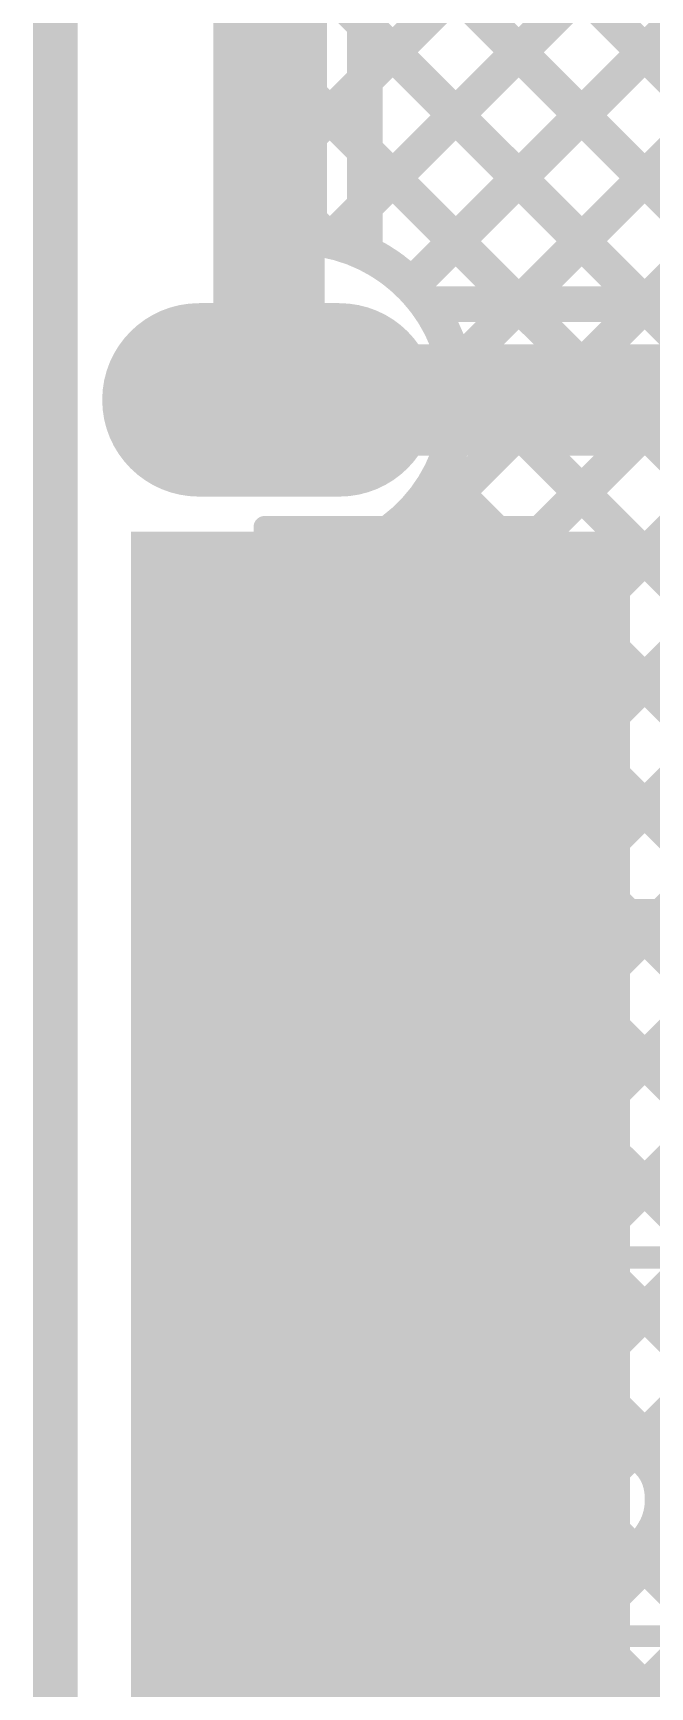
# Model space of a CAD drawing. Header units: millimetres. Extents: x -0.08 to 7.12, y -0.08 to 3.98.
# Drawn here: x -0.084 to 0.0545, y 1.6025 to 1.9739 of the extents above; entities that cross this region are included whole.
import ezdxf

# ---------------------------------------------------------------- set-up
doc = ezdxf.new("R2010")
doc.units = ezdxf.units.MM
doc.header["$MEASUREMENT"] = 0
for name, color, linetype in [('BottomLayer', 5, 'Continuous'), ('BottomSolder', 6, 'Continuous'), ('Mechanical2', 216, 'Continuous'), ('MultiLayer', 9, 'Continuous'), ('PadHoleLayer', 156, 'Continuous'), ('TopLayer', 1, 'Continuous'), ('TopOverlay', 2, 'Continuous'), ('TopPaste', 8, 'Continuous'), ('TopSolder', 216, 'Continuous')]:
    doc.layers.add(name, color=color, linetype=linetype)
doc.styles.add('Arial', font='', dxfattribs={"height": 0.2})
doc.styles.get('Arial').set_extended_font_data('Arial')

# ---------------------------------------------------------------- blocks, each defined once
blk = doc.blocks.new('R___1206_4')
at = {"layer": 'TopLayer'}
for points in [[(-0.08, 0.035), (-0.02, 0.035), (-0.02, -0.035), (-0.08, -0.035)], [(0.02, 0.035), (0.08, 0.035), (0.08, -0.035), (0.02, -0.035)]]:
    blk.add_hatch(color=1, dxfattribs=at).paths.add_polyline_path(points)
at = {"layer": 'TopPaste'}
for points in [[(-0.08, 0.035), (-0.02, 0.035), (-0.02, -0.035), (-0.08, -0.035)], [(0.02, 0.035), (0.08, 0.035), (0.08, -0.035), (0.02, -0.035)]]:
    blk.add_hatch(color=8, dxfattribs=at).paths.add_polyline_path(points)
at = {"layer": 'TopSolder'}
for points in [[(-0.084, 0.039), (-0.016, 0.039), (-0.016, -0.039), (-0.084, -0.039)], [(0.016, 0.039), (0.084, 0.039), (0.084, -0.039), (0.016, -0.039)]]:
    blk.add_hatch(color=216, dxfattribs=at).paths.add_polyline_path(points)
at = {"layer": 'TopOverlay', "const_width": 0.005}
for points in [[(-0.084, -0.039), (-0.084, 0.039)], [(-0.084, 0.039), (0.084, 0.039)], [(0.084, -0.039), (0.084, 0.039)], [(-0.084, -0.039), (0.084, -0.039)]]:
    blk.add_lwpolyline(points, dxfattribs=at)
at = {"layer": 'TopOverlay', "const_width": 0.0025}
for points in [[(-0.08525, 0.039, 1), (-0.08275, 0.039, 1)], [(-0.08525, 0.039, 1), (-0.08275, 0.039, 1)], [(0.08275, 0.039, 1), (0.08525, 0.039, 1)], [(0.08275, 0.039, 1), (0.08525, 0.039, 1)], [(-0.08525, -0.039, 1), (-0.08275, -0.039, 1)], [(-0.08525, -0.039, 1), (-0.08275, -0.039, 1)], [(0.08275, -0.039, 1), (0.08525, -0.039, 1)], [(0.08275, -0.039, 1), (0.08525, -0.039, 1)]]:
    blk.add_lwpolyline(points, format="xyb", close=True, dxfattribs=at)
blk = doc.blocks.new('TYPE_C_31_M_12__19')
at = {"layer": 'BottomLayer'}
h = blk.add_hatch(color=5, dxfattribs=at)
edge = h.paths.add_edge_path()
edge.add_arc((0.29626, -0.20276), 0.01772, 180, 360)
edge.add_line((0.31398, -0.20276), (0.31398, -0.17126))
edge.add_arc((0.29626, -0.17126), 0.01772, 0, 180)
edge.add_line((0.27854, -0.17126), (0.27854, -0.20276))
at = {"layer": 'BottomSolder'}
h = blk.add_hatch(color=6, dxfattribs=at)
edge = h.paths.add_edge_path()
edge.add_arc((0.29626, -0.20276), 0.02172, 180, 360)
edge.add_line((0.31798, -0.20276), (0.31798, -0.17126))
edge.add_arc((0.29626, -0.17126), 0.02172, 0, 180)
edge.add_line((0.27454, -0.17126), (0.27454, -0.20276))
at = {"layer": 'MultiLayer'}
h = blk.add_hatch(color=9, dxfattribs=at)
edge = h.paths.add_edge_path()
edge.add_arc((0.29626, -0.20276), 0.01772, 180, 360)
edge.add_line((0.31398, -0.20276), (0.31398, -0.17126))
edge.add_arc((0.29626, -0.17126), 0.01772, 0, 180)
edge.add_line((0.27854, -0.17126), (0.27854, -0.20276))
at = {"layer": 'PadHoleLayer'}
h = blk.add_hatch(color=156, dxfattribs=at)
edge = h.paths.add_edge_path()
edge.add_arc((0.29626, -0.20276), 0.01181, 180, 360)
edge.add_line((0.30807, -0.20276), (0.30807, -0.17126))
edge.add_arc((0.29626, -0.17126), 0.01181, 0, 180)
edge.add_line((0.28445, -0.17126), (0.28445, -0.20276))
at = {"layer": 'TopLayer'}
h = blk.add_hatch(color=1, dxfattribs=at)
edge = h.paths.add_edge_path()
edge.add_arc((0.29626, -0.20276), 0.01772, 180, 360)
edge.add_line((0.31398, -0.20276), (0.31398, -0.17126))
edge.add_arc((0.29626, -0.17126), 0.01772, 0, 180)
edge.add_line((0.27854, -0.17126), (0.27854, -0.20276))
at = {"layer": 'TopSolder'}
h = blk.add_hatch(color=216, dxfattribs=at)
edge = h.paths.add_edge_path()
edge.add_arc((0.29626, -0.20276), 0.02172, 180, 360)
edge.add_line((0.31798, -0.20276), (0.31798, -0.17126))
edge.add_arc((0.29626, -0.17126), 0.02172, 0, 180)
edge.add_line((0.27454, -0.17126), (0.27454, -0.20276))
at = {"layer": 'TopOverlay', "const_width": 0.005}
for points in [[(0.30097, -0.14), (0.30097, -0.076)], [(0.30297, -0.23402), (-0.051, -0.23402)]]:
    blk.add_lwpolyline(points, dxfattribs=at)
at = {"layer": 'TopOverlay', "const_width": 0.0025}
for points in [[(0.29972, -0.14, 1), (0.30222, -0.14, 1)], [(0.30172, -0.23402, 1), (0.30422, -0.23402, 1)]]:
    blk.add_lwpolyline(points, format="xyb", close=True, dxfattribs=at)
blk = doc.blocks.new('C___1206_91')
at = {"layer": 'TopLayer'}
for points in [[(-0.08, 0.035), (-0.02, 0.035), (-0.02, -0.035), (-0.08, -0.035)], [(0.02, 0.035), (0.08, 0.035), (0.08, -0.035), (0.02, -0.035)]]:
    blk.add_hatch(color=1, dxfattribs=at).paths.add_polyline_path(points)
at = {"layer": 'TopPaste'}
for points in [[(-0.08, 0.035), (-0.02, 0.035), (-0.02, -0.035), (-0.08, -0.035)], [(0.02, 0.035), (0.08, 0.035), (0.08, -0.035), (0.02, -0.035)]]:
    blk.add_hatch(color=8, dxfattribs=at).paths.add_polyline_path(points)
at = {"layer": 'TopSolder'}
for points in [[(-0.084, 0.039), (-0.016, 0.039), (-0.016, -0.039), (-0.084, -0.039)], [(0.016, 0.039), (0.084, 0.039), (0.084, -0.039), (0.016, -0.039)]]:
    blk.add_hatch(color=216, dxfattribs=at).paths.add_polyline_path(points)
at = {"layer": 'TopOverlay', "const_width": 0.005}
for points in [[(-0.084, 0.039), (-0.084, -0.039)], [(-0.024, 0.039), (-0.084, 0.039)], [(0.084, 0.039), (0.024, 0.039)], [(0.084, 0.039), (0.084, -0.039)], [(-0.024, -0.039), (-0.084, -0.039)], [(0.084, -0.039), (0.024, -0.039)]]:
    blk.add_lwpolyline(points, dxfattribs=at)
at = {"layer": 'TopOverlay', "const_width": 0.0025}
for points in [[(-0.08525, 0.039, 1), (-0.08275, 0.039, 1)], [(-0.08525, 0.039, 1), (-0.08275, 0.039, 1)], [(-0.02525, 0.039, 1), (-0.02275, 0.039, 1)], [(0.02275, 0.039, 1), (0.02525, 0.039, 1)], [(0.08275, 0.039, 1), (0.08525, 0.039, 1)], [(0.08275, 0.039, 1), (0.08525, 0.039, 1)], [(-0.08525, -0.039, 1), (-0.08275, -0.039, 1)], [(-0.08525, -0.039, 1), (-0.08275, -0.039, 1)], [(-0.02525, -0.039, 1), (-0.02275, -0.039, 1)], [(0.02275, -0.039, 1), (0.02525, -0.039, 1)], [(0.08275, -0.039, 1), (0.08525, -0.039, 1)], [(0.08275, -0.039, 1), (0.08525, -0.039, 1)]]:
    blk.add_lwpolyline(points, format="xyb", close=True, dxfattribs=at)

msp = doc.modelspace()

# ---------------------------------------------------------------- hatches: boundary and pattern name
at = {"layer": 'TopLayer'}
msp.add_hatch(color=1, dxfattribs=at).paths.add_polyline_path([(-0.062, 1.381), (0.05, 1.381), (0.05, 1.862), (-0.062, 1.862)])

# ---------------------------------------------------------------- linework, layer by layer
at = {"layer": 'BottomLayer', "const_width": 0.008}
for points in [[(-0.022, 1.92799), (-0.022, 2.19569)], [(-0.022, 1.58318), (0.52486, 2.13004)], [(-0.022, 1.55489), (0.52486, 2.10175)], [(-0.022, 1.95087), (0.10259, 2.07546)], [(-0.022, 1.52661), (0.52486, 2.07347)], [(-0.022, 2.04495), (0.07673, 1.94622)], [(-0.01731, 1.92728), (0.09607, 2.04066)], [(-0.022, 2.01667), (0.06351, 1.93116)], [(-0.022, 1.98838), (0.08696, 1.87942)], [(0.00093, 1.91724), (0.06498, 1.98129)], [(-0.022, 1.61146), (0.33579, 1.96925)], [(-0.022, 1.66803), (0.27915, 1.96918)], [(-0.022, 1.63975), (0.30743, 1.96918)], [(0.01074, 1.89876), (0.08136, 1.96938)], [(-0.022, 1.9601), (0.5031, 1.435)], [(-0.022, 1.93181), (-0.01752, 1.92733)], [(-0.022, 1.83774), (0.06221, 1.92195)], [(-0.022, 1.80945), (0.07161, 1.90306)], [(0.01066, 1.89915), (0.47481, 1.435)], [(-0.022, 1.78117), (0.0853, 1.88847)], [(0.00716, 1.87437), (0.44653, 1.435)], [(-0.022, 1.75288), (0.09265, 1.86753)], [(-0.00672, 1.85997), (0.41824, 1.435)], [(-0.022, 1.435), (-0.022, 1.85514)], [(-0.022, 1.7246), (0.10756, 1.85416)], [(-0.022, 1.69632), (0.13079, 1.8491)], [(-0.022, 1.84696), (0.38996, 1.435)], [(-0.022, 1.81868), (0.36168, 1.435)], [(-0.022, 1.79039), (0.33339, 1.435)], [(-0.022, 1.76211), (0.30511, 1.435)], [(-0.022, 1.73382), (0.27682, 1.435)], [(-0.022, 1.70554), (0.24854, 1.435)], [(-0.022, 1.67725), (0.22025, 1.435)], [(-0.022, 1.64897), (0.19197, 1.435)], [(-0.022, 1.62069), (0.16369, 1.435)]]:
    msp.add_lwpolyline(points, dxfattribs=at)
at = {"layer": 'BottomLayer', "const_width": 0.004}
for points in [[(-0.024, 1.9601, 1), (-0.02, 1.9601, 1)], [(-0.024, 1.95087, 1), (-0.02, 1.95087, 1)], [(-0.024, 1.93181, 1), (-0.02, 1.93181, 1)], [(-0.024, 1.92799, 1), (-0.02, 1.92799, 1)], [(-0.024, 1.92799, 1), (-0.02, 1.92799, 1)], [(-0.01952, 1.92733, 1), (-0.01552, 1.92733, 1)], [(-0.01931, 1.92728, 1), (-0.01531, 1.92728, 1)], [(-0.00107, 1.91724, 1), (0.00293, 1.91724, 1)], [(0.00866, 1.89915, 1), (0.01266, 1.89915, 1)], [(0.00874, 1.89876, 1), (0.01274, 1.89876, 1)], [(0.00946, 1.89157, 1), (0.01346, 1.89157, 1)], [(0.00946, 1.89157, 1), (0.01346, 1.89157, 1)], [(0.00516, 1.87437, 1), (0.00916, 1.87437, 1)], [(-0.00872, 1.85997, 1), (-0.00472, 1.85997, 1)], [(-0.024, 1.85514, 1), (-0.02, 1.85514, 1)], [(-0.024, 1.85514, 1), (-0.02, 1.85514, 1)], [(-0.024, 1.84696, 1), (-0.02, 1.84696, 1)], [(-0.024, 1.83774, 1), (-0.02, 1.83774, 1)], [(-0.024, 1.81868, 1), (-0.02, 1.81868, 1)], [(-0.024, 1.80945, 1), (-0.02, 1.80945, 1)], [(-0.024, 1.79039, 1), (-0.02, 1.79039, 1)], [(-0.024, 1.78117, 1), (-0.02, 1.78117, 1)], [(-0.024, 1.76211, 1), (-0.02, 1.76211, 1)], [(-0.024, 1.75288, 1), (-0.02, 1.75288, 1)], [(-0.024, 1.73382, 1), (-0.02, 1.73382, 1)], [(-0.024, 1.7246, 1), (-0.02, 1.7246, 1)], [(-0.024, 1.70554, 1), (-0.02, 1.70554, 1)], [(-0.024, 1.69632, 1), (-0.02, 1.69632, 1)], [(-0.024, 1.67725, 1), (-0.02, 1.67725, 1)], [(-0.024, 1.66803, 1), (-0.02, 1.66803, 1)], [(-0.024, 1.64897, 1), (-0.02, 1.64897, 1)], [(-0.024, 1.63975, 1), (-0.02, 1.63975, 1)], [(-0.024, 1.62069, 1), (-0.02, 1.62069, 1)], [(-0.024, 1.61146, 1), (-0.02, 1.61146, 1)]]:
    msp.add_lwpolyline(points, format="xyb", close=True, dxfattribs=at)
at = {"layer": 'BottomLayer', "const_width": 0.008}
for points in [[(-0.022, 1.92799, -0.389543), (0.01146, 1.89157)], [(0.01146, 1.89157, -0.389543), (-0.022, 1.85514)]]:
    msp.add_lwpolyline(points, format="xyb", dxfattribs=at)
at = {"layer": 'Mechanical2', "const_width": 0.01}
msp.add_lwpolyline([(-0.079, 3.832), (-0.079, -0.079)], dxfattribs=at)
at = {"layer": 'TopLayer'}
for points, const_width in [([(-0.03101, 1.89157), (-0.03101, 2.23212)], 0.025), ([(-0.00951, 1.92463), (-0.00951, 2.19905)], 0.008), ([(-0.00951, 2.03246), (0.07673, 1.94622)], 0.008), ([(-0.00951, 1.96337), (0.05, 2.02287)], 0.008), ([(-0.00951, 2.00417), (0.06351, 1.93116)], 0.008), ([(-0.00951, 1.93508), (0.0519, 1.99649)], 0.008), ([(0.00093, 1.91724), (0.0652, 1.98151)], 0.008), ([(-0.00951, 1.97589), (0.05332, 1.91307)], 0.008), ([(0.02505, 1.91307), (0.07935, 1.96737)], 0.008), ([(-0.00951, 1.94761), (0.02503, 1.91307)], 0.008), ([(0.05333, 1.91307), (0.06221, 1.92195)], 0.008), ([(0.00447, 1.91307), (0.06418, 1.91307)], 0.008), ([(-0.03101, 1.89157), (0.11473, 1.89157)], 0.025), ([(0.002, 1.824), (0.00239, 1.82361)], 0.025), ([(0.00239, 1.49), (0.00239, 1.82361)], 0.025)]:
    msp.add_lwpolyline(points, dxfattribs=dict(at, const_width=const_width))
for points, const_width in [([(-0.01151, 1.97589, 1), (-0.00751, 1.97589, 1)], 0.004), ([(-0.01151, 1.96337, 1), (-0.00751, 1.96337, 1)], 0.004), ([(-0.01151, 1.94761, 1), (-0.00751, 1.94761, 1)], 0.004), ([(-0.01151, 1.93508, 1), (-0.00751, 1.93508, 1)], 0.004), ([(-0.01151, 1.92463, 1), (-0.00751, 1.92463, 1)], 0.004), ([(-0.01151, 1.92463, 1), (-0.00751, 1.92463, 1)], 0.004), ([(-0.00107, 1.91724, 1), (0.00293, 1.91724, 1)], 0.004), ([(0.00247, 1.91307, 1), (0.00647, 1.91307, 1)], 0.004), ([(0.00247, 1.91307, 1), (0.00647, 1.91307, 1)], 0.004), ([(0.02303, 1.91307, 1), (0.02703, 1.91307, 1)], 0.004), ([(0.02305, 1.91307, 1), (0.02705, 1.91307, 1)], 0.004), ([(0.05131, 1.91307, 1), (0.05532, 1.91307, 1)], 0.004), ([(0.05133, 1.91307, 1), (0.05533, 1.91307, 1)], 0.004), ([(-0.03726, 1.89157, 1), (-0.02476, 1.89157, 1)], 0.0125), ([(-0.03726, 1.89157, 1), (-0.02476, 1.89157, 1)], 0.0125), ([(-0.00425, 1.824, 1), (0.00825, 1.824, 1)], 0.0125), ([(-0.00386, 1.82361, 1), (0.00864, 1.82361, 1)], 0.0125), ([(-0.00386, 1.82361, 1), (0.00864, 1.82361, 1)], 0.0125)]:
    msp.add_lwpolyline(points, format="xyb", close=True, dxfattribs=dict(at, const_width=const_width))
at = {"layer": 'TopLayer', "const_width": 0.008}
msp.add_lwpolyline([(-0.00951, 1.92463, -0.126016), (0.00447, 1.91307)], format="xyb", dxfattribs=at)

# ---------------------------------------------------------------- block references
for name, p, rotation in [('TYPE_C_31_M_12__19', (0.156, 2.18783), 270), ('C___1206_91', (0.052, 1.824), 180)]:
    msp.add_blockref(name, p, dxfattribs=dict(rotation=rotation))
msp.add_blockref('R___1206_4', (0.052, 1.738))

# ---------------------------------------------------------------- texts
at = {"layer": 'TopOverlay', "style": 'Arial'}
msp.add_text('C21', height=0.045, dxfattribs=at).set_placement((-0.01748, 1.61151))

doc.saveas('drawing.dxf')
